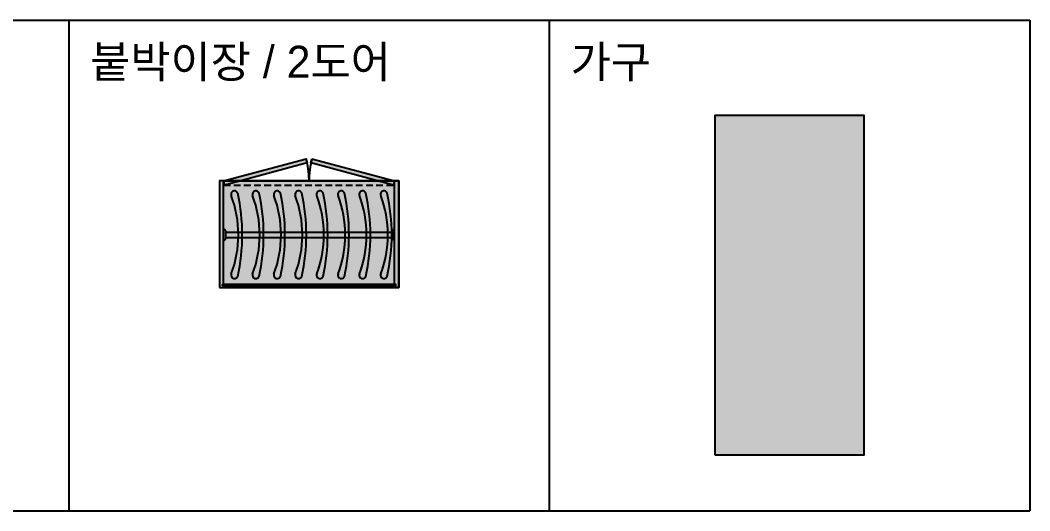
# Model space of a CAD drawing. Header units: millimetres. Extents: x 488786 to 747986, y 25193 to 95000.
# Drawn here: x 536972 to 541700, y 82000 to 84300 of the extents above; entities that cross this region are included whole.
import ezdxf

# ---------------------------------------------------------------- set-up
doc = ezdxf.new("R2010")
doc.units = ezdxf.units.MM
doc.linetypes.add('CEN', pattern=[25, 15, -4, 2, -4])
doc.linetypes.add('HIDDEN', pattern=[9.525, 6.35, -3.175])
for name, color, linetype in [('1. CEN', 9, 'CEN'), ('10. ETC', 251, 'Continuous'), ('13. TXT2', 43, 'Continuous'), ('25. 255', 255, 'Continuous'), ('6. FUR1', 181, 'Continuous')]:
    doc.layers.add(name, color=color, linetype=linetype)
doc.styles.add('YUHIHA_TEXT', font='Pretendard-Regular.ttf')

# ---------------------------------------------------------------- blocks, each defined once
blk = doc.blocks.new('YUHIHA_Furniture_BuiltInWardrobe_DoorSwing_Geometry')
at = {"layer": '10. ETC', "ltscale": 3}
for centre, radius, start, end in [((-189.3, 36.5), 16.2, 69.4141, 249.4142), ((0, 540.4), 522.1, 249.4141, 290.5859), ((189.3, 36.5), 16.3, 290.5859, 110.5859), ((0, 904.9), 904.9, 257.5558, 282.4442)]:
    blk.add_arc(centre, radius, start, end, dxfattribs=at)
blk = doc.blocks.new('*U288')
at = {"layer": '25. 255'}
for points in [[(411.5, 584.2), (25.2, 480.7), (20, 500), (406.4, 603.5)], [(433.6, 603.5), (820, 500), (814.8, 480.7), (428.5, 584.2)], [(0, 0), (840, 0), (840, 500), (0, 500)]]:
    blk.add_hatch(color=256, dxfattribs=at).paths.add_polyline_path(points)
at = {"layer": '1. CEN', "ltscale": 10}
for centre, start, end in [((20, 500), 0, 15), ((820, 500), 165, 180)]:
    blk.add_arc(centre, 400, start, end, dxfattribs=at)
at = {"layer": '6. FUR1', "color": 241, "linetype": 'HIDDEN', "lineweight": -3, "ltscale": 5}
for p, q in [((20, 500), (820, 500)), ((20, 480), (820, 480))]:
    blk.add_line(p, q, dxfattribs=at)
at = {"layer": '6. FUR1', "color": 241, "linetype": 'Continuous', "lineweight": -3}
for p, q in [((20, 500), (820, 500)), ((30, 260), (810, 260)), ((30, 235), (810, 235))]:
    blk.add_line(p, q, dxfattribs=at)
at = {"layer": '6. FUR1'}
for points in [[(411.5, 584.2), (25.2, 480.7), (20, 500), (406.4, 603.5)], [(433.6, 603.5), (820, 500), (814.8, 480.7), (428.5, 584.2)], [(0, 0), (20, 0), (20, 10), (14, 10), (14.1, 15), (20, 15), (20, 500), (0, 500)], [(0, 0), (840, 0), (840, 500), (0, 500)], [(840, 0), (820, 0), (820, 10), (826, 10), (825.9, 15), (820, 15), (820, 500), (840, 500)]]:
    blk.add_lwpolyline(points, close=True, dxfattribs=at)
at = {"layer": '6. FUR1', "color": 241, "linetype": 'Continuous', "lineweight": -3}
for points in [[(20, 222.5), (22, 222.5, 0.414214), (30, 230.5), (30, 264.5, 0.414214), (22, 272.5), (20, 272.5)], [(820, 222.5), (818, 222.5, -0.414214), (810, 230.5), (810, 264.5, -0.414214), (818, 272.5), (820, 272.5)]]:
    blk.add_lwpolyline(points, format="xyb", dxfattribs=at)
blk.add_lwpolyline([(14, 10), (826, 10), (826, 15), (14, 15)], close=True, dxfattribs=at)
at = {"layer": '6. FUR1', "color": 241, "linetype": 'Continuous', "lineweight": -3, "rotation": 90}
for p in [(107.3, 247.5), (207.3, 247.5), (307.3, 247.5), (407.3, 247.5), (507.3, 247.5), (607.3, 247.5), (707.3, 247.5), (807.3, 247.5)]:
    blk.add_blockref('YUHIHA_Furniture_BuiltInWardrobe_DoorSwing_Geometry', p, dxfattribs=at)
blk = doc.blocks.new('*U308')
at = {"layer": '25. 255'}
blk.add_hatch(color=256, dxfattribs=at).paths.add_polyline_path([(0, 0), (700, 0), (700, 1590), (0, 1590)])
at = {"layer": '6. FUR1'}
blk.add_lwpolyline([(0, 0), (700, 0), (700, 1590), (0, 1590)], close=True, dxfattribs=at)

msp = doc.modelspace()

# ---------------------------------------------------------------- linework, layer by layer
at = {"layer": '10. ETC'}
for p, q in [((532700, 84300), (541700, 84300)), ((537200, 84300), (537200, 82000)), ((539450, 84300), (539450, 82000)), ((541700, 84300), (541700, 82000)), ((532700, 82000), (541700, 82000))]:
    msp.add_line(p, q, dxfattribs=at)

# ---------------------------------------------------------------- block references
msp.add_blockref('*U288', (537905, 83046.5))
at = {"layer": '6. FUR1'}
msp.add_blockref('*U308', (540225, 82262.4), dxfattribs=at)

# ---------------------------------------------------------------- texts
at = {"layer": '13. TXT2', "color": 7, "char_height": 150, "attachment_point": 1, "style": 'YUHIHA_TEXT'}
for s, insert, width in [('붙박이장 / 2도어', (537300, 84180), 2800), ('가구', (539550, 84180), 2000)]:
    msp.add_mtext(s, dxfattribs=dict(at, insert=insert, width=width))

doc.saveas('drawing.dxf')
